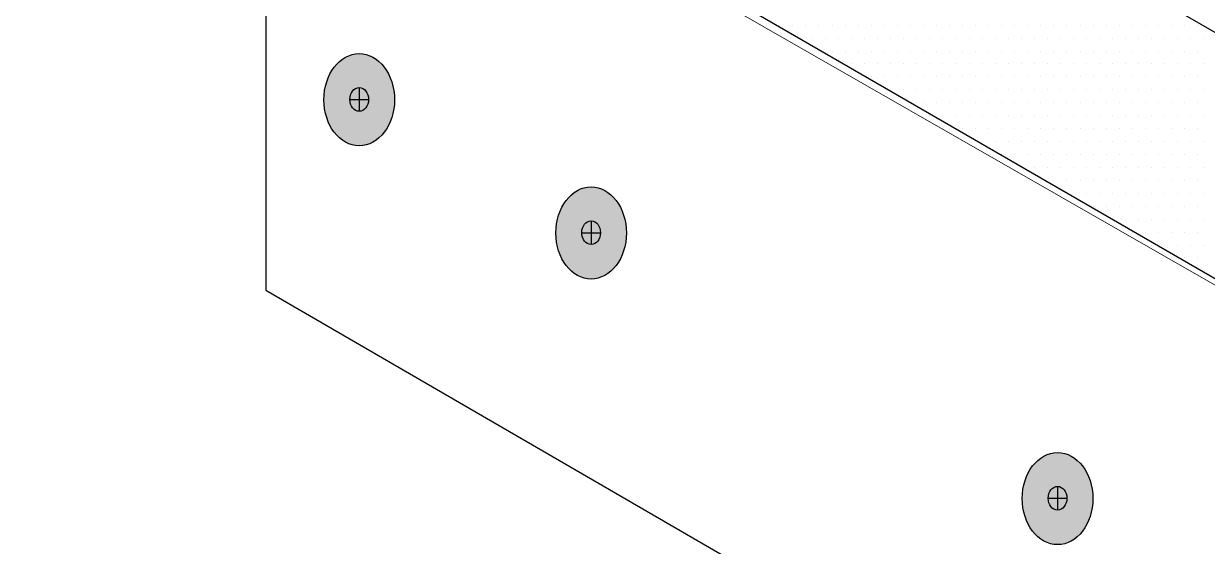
# Model space of a CAD drawing. Header units: inches. Extents: x -17.6 to 82.3, y -15.1 to 23.2.
# Drawn here: x 60.481 to 62.188, y -1.398 to -0.645 of the extents above; entities that cross this region are included whole.
import ezdxf

# ---------------------------------------------------------------- set-up
doc = ezdxf.new("R2010")
doc.units = ezdxf.units.IN
doc.header["$MEASUREMENT"] = 0
for name, color, linetype, lineweight in [('.ATI-HATCH', 7, 'Continuous', 0), ('G-ANNO-TTLB', 7, 'Continuous', 0), ('TYVEK', 7, 'Continuous', 0)]:
    doc.layers.add(name, color=color, linetype=linetype, lineweight=lineweight)

# ---------------------------------------------------------------- blocks, each defined once
blk = doc.blocks.new('Block_350')
at = {"layer": '.ATI-HATCH', "color": 8, "lineweight": 0, "true_color": 0x808080}
for p, q in [((61.5527, -0.6472), (61.5527, -0.6472)), ((61.5715, -0.6472), (61.5715, -0.6472)), ((61.5903, -0.6472), (61.5903, -0.6472)), ((61.6092, -0.6472), (61.6092, -0.6472)), ((61.628, -0.6472), (61.628, -0.6472)), ((61.6468, -0.6472), (61.6468, -0.6472)), ((61.6657, -0.6472), (61.6657, -0.6472)), ((61.6845, -0.6472), (61.6845, -0.6472)), ((61.7033, -0.6472), (61.7033, -0.6472)), ((61.7222, -0.6472), (61.7222, -0.6472)), ((61.741, -0.6472), (61.741, -0.6472)), ((61.7598, -0.6472), (61.7598, -0.6472)), ((61.7787, -0.6472), (61.7787, -0.6472)), ((61.7975, -0.6472), (61.7975, -0.6472)), ((61.8163, -0.6472), (61.8163, -0.6472)), ((61.8352, -0.6472), (61.8352, -0.6472)), ((61.854, -0.6472), (61.854, -0.6472)), ((61.8728, -0.6472), (61.8728, -0.6472)), ((61.8917, -0.6472), (61.8917, -0.6472)), ((61.9105, -0.6472), (61.9105, -0.6472)), ((61.9293, -0.6472), (61.9293, -0.6472)), ((61.9482, -0.6472), (61.9482, -0.6472)), ((61.967, -0.6472), (61.967, -0.6472)), ((61.9858, -0.6472), (61.9858, -0.6472)), ((62.0047, -0.6472), (62.0047, -0.6472)), ((62.0235, -0.6472), (62.0235, -0.6472)), ((62.0423, -0.6472), (62.0423, -0.6472)), ((62.0612, -0.6472), (62.0612, -0.6472)), ((62.08, -0.6472), (62.08, -0.6472)), ((62.0988, -0.6472), (62.0988, -0.6472)), ((62.1177, -0.6472), (62.1177, -0.6472)), ((62.1365, -0.6472), (62.1365, -0.6472)), ((62.1553, -0.6472), (62.1553, -0.6472)), ((62.1742, -0.6472), (62.1742, -0.6472)), ((61.5809, -0.6658), (61.5809, -0.6658)), ((61.5998, -0.6658), (61.5998, -0.6658)), ((61.6186, -0.6658), (61.6186, -0.6658)), ((61.6374, -0.6658), (61.6374, -0.6658)), ((61.6562, -0.6658), (61.6562, -0.6658)), ((61.6751, -0.6658), (61.6751, -0.6658)), ((61.6939, -0.6658), (61.6939, -0.6658)), ((61.7127, -0.6658), (61.7127, -0.6658)), ((61.7316, -0.6658), (61.7316, -0.6658)), ((61.7504, -0.6658), (61.7504, -0.6658)), ((61.7692, -0.6658), (61.7692, -0.6658)), ((61.7881, -0.6658), (61.7881, -0.6658)), ((61.8069, -0.6658), (61.8069, -0.6658)), ((61.8257, -0.6658), (61.8257, -0.6658)), ((61.8446, -0.6658), (61.8446, -0.6658)), ((61.8634, -0.6658), (61.8634, -0.6658)), ((61.8822, -0.6658), (61.8822, -0.6658)), ((61.9011, -0.6658), (61.9011, -0.6658)), ((61.9199, -0.6658), (61.9199, -0.6658)), ((61.9387, -0.6658), (61.9387, -0.6658)), ((61.9576, -0.6658), (61.9576, -0.6658)), ((61.9764, -0.6658), (61.9764, -0.6658)), ((61.9952, -0.6658), (61.9952, -0.6658)), ((62.0141, -0.6658), (62.0141, -0.6658)), ((62.0329, -0.6658), (62.0329, -0.6658)), ((62.0517, -0.6658), (62.0517, -0.6658)), ((62.0706, -0.6658), (62.0706, -0.6658)), ((62.0894, -0.6658), (62.0894, -0.6658)), ((62.1082, -0.6658), (62.1082, -0.6658)), ((62.1271, -0.6658), (62.1271, -0.6658)), ((62.1459, -0.6658), (62.1459, -0.6658)), ((62.1647, -0.6658), (62.1647, -0.6658)), ((62.1836, -0.6658), (62.1836, -0.6658)), ((61.628, -0.6845), (61.628, -0.6845)), ((61.6468, -0.6845), (61.6468, -0.6845)), ((61.6657, -0.6845), (61.6657, -0.6845)), ((61.6845, -0.6845), (61.6845, -0.6845)), ((61.7033, -0.6845), (61.7033, -0.6845)), ((61.7222, -0.6845), (61.7222, -0.6845)), ((61.741, -0.6845), (61.741, -0.6845)), ((61.7598, -0.6845), (61.7598, -0.6845)), ((61.7787, -0.6845), (61.7787, -0.6845)), ((61.7975, -0.6845), (61.7975, -0.6845)), ((61.8163, -0.6845), (61.8163, -0.6845)), ((61.8352, -0.6845), (61.8352, -0.6845)), ((61.854, -0.6845), (61.854, -0.6845)), ((61.8728, -0.6845), (61.8728, -0.6845)), ((61.8917, -0.6845), (61.8917, -0.6845)), ((61.9105, -0.6845), (61.9105, -0.6845)), ((61.9293, -0.6845), (61.9293, -0.6845)), ((61.9482, -0.6845), (61.9482, -0.6845)), ((61.967, -0.6845), (61.967, -0.6845)), ((61.9858, -0.6845), (61.9858, -0.6845)), ((62.0047, -0.6845), (62.0047, -0.6845)), ((62.0235, -0.6845), (62.0235, -0.6845)), ((62.0423, -0.6845), (62.0423, -0.6845)), ((62.0612, -0.6845), (62.0612, -0.6845)), ((62.08, -0.6845), (62.08, -0.6845)), ((62.0988, -0.6845), (62.0988, -0.6845)), ((62.1177, -0.6845), (62.1177, -0.6845)), ((62.1365, -0.6845), (62.1365, -0.6845)), ((62.1553, -0.6845), (62.1553, -0.6845)), ((62.1742, -0.6845), (62.1742, -0.6845)), ((61.6562, -0.7031), (61.6562, -0.7031)), ((61.6751, -0.7031), (61.6751, -0.7031)), ((61.6939, -0.7031), (61.6939, -0.7031)), ((61.7127, -0.7031), (61.7127, -0.7031)), ((61.7316, -0.7031), (61.7316, -0.7031)), ((61.7504, -0.7031), (61.7504, -0.7031)), ((61.7692, -0.7031), (61.7692, -0.7031)), ((61.7881, -0.7031), (61.7881, -0.7031)), ((61.8069, -0.7031), (61.8069, -0.7031)), ((61.8257, -0.7031), (61.8257, -0.7031)), ((61.8446, -0.7031), (61.8446, -0.7031)), ((61.8634, -0.7031), (61.8634, -0.7031)), ((61.8822, -0.7031), (61.8822, -0.7031)), ((61.9011, -0.7031), (61.9011, -0.7031)), ((61.9199, -0.7031), (61.9199, -0.7031)), ((61.9387, -0.7031), (61.9387, -0.7031)), ((61.9576, -0.7031), (61.9576, -0.7031)), ((61.9764, -0.7031), (61.9764, -0.7031)), ((61.9952, -0.7031), (61.9952, -0.7031)), ((62.0141, -0.7031), (62.0141, -0.7031)), ((62.0329, -0.7031), (62.0329, -0.7031)), ((62.0517, -0.7031), (62.0517, -0.7031)), ((62.0706, -0.7031), (62.0706, -0.7031)), ((62.0894, -0.7031), (62.0894, -0.7031)), ((62.1082, -0.7031), (62.1082, -0.7031)), ((62.1271, -0.7031), (62.1271, -0.7031)), ((62.1459, -0.7031), (62.1459, -0.7031)), ((62.1647, -0.7031), (62.1647, -0.7031)), ((62.1836, -0.7031), (62.1836, -0.7031)), ((61.6845, -0.7218), (61.6845, -0.7218)), ((61.7033, -0.7218), (61.7033, -0.7218)), ((61.7222, -0.7218), (61.7222, -0.7218)), ((61.741, -0.7218), (61.741, -0.7218)), ((61.7598, -0.7218), (61.7598, -0.7218)), ((61.7787, -0.7218), (61.7787, -0.7218)), ((61.7975, -0.7218), (61.7975, -0.7218)), ((61.8163, -0.7218), (61.8163, -0.7218)), ((61.8352, -0.7218), (61.8352, -0.7218)), ((61.854, -0.7218), (61.854, -0.7218)), ((61.8728, -0.7218), (61.8728, -0.7218)), ((61.8917, -0.7218), (61.8917, -0.7218)), ((61.9105, -0.7218), (61.9105, -0.7218)), ((61.9293, -0.7218), (61.9293, -0.7218)), ((61.9482, -0.7218), (61.9482, -0.7218)), ((61.967, -0.7218), (61.967, -0.7218)), ((61.9858, -0.7218), (61.9858, -0.7218)), ((62.0047, -0.7218), (62.0047, -0.7218)), ((62.0235, -0.7218), (62.0235, -0.7218)), ((62.0423, -0.7218), (62.0423, -0.7218)), ((62.0612, -0.7218), (62.0612, -0.7218)), ((62.08, -0.7218), (62.08, -0.7218)), ((62.0988, -0.7218), (62.0988, -0.7218)), ((62.1177, -0.7218), (62.1177, -0.7218)), ((62.1365, -0.7218), (62.1365, -0.7218)), ((62.1553, -0.7218), (62.1553, -0.7218)), ((62.1742, -0.7218), (62.1742, -0.7218)), ((61.7127, -0.7404), (61.7127, -0.7404)), ((61.7316, -0.7404), (61.7316, -0.7404)), ((61.7504, -0.7404), (61.7504, -0.7404)), ((61.7692, -0.7404), (61.7692, -0.7404)), ((61.7881, -0.7404), (61.7881, -0.7404)), ((61.8069, -0.7404), (61.8069, -0.7404)), ((61.8257, -0.7404), (61.8257, -0.7404)), ((61.8446, -0.7404), (61.8446, -0.7404)), ((61.8634, -0.7404), (61.8634, -0.7404)), ((61.8822, -0.7404), (61.8822, -0.7404)), ((61.9011, -0.7404), (61.9011, -0.7404)), ((61.9199, -0.7404), (61.9199, -0.7404)), ((61.9387, -0.7404), (61.9387, -0.7404)), ((61.9576, -0.7404), (61.9576, -0.7404)), ((61.9764, -0.7404), (61.9764, -0.7404)), ((61.9952, -0.7404), (61.9952, -0.7404)), ((62.0141, -0.7404), (62.0141, -0.7404)), ((62.0329, -0.7404), (62.0329, -0.7404)), ((62.0517, -0.7404), (62.0517, -0.7404)), ((62.0706, -0.7404), (62.0706, -0.7404)), ((62.0894, -0.7404), (62.0894, -0.7404)), ((62.1082, -0.7404), (62.1082, -0.7404)), ((62.1271, -0.7404), (62.1271, -0.7404)), ((62.1459, -0.7404), (62.1459, -0.7404)), ((62.1647, -0.7404), (62.1647, -0.7404)), ((62.1836, -0.7404), (62.1836, -0.7404)), ((61.741, -0.759), (61.741, -0.759)), ((61.7598, -0.759), (61.7598, -0.759)), ((61.7787, -0.759), (61.7787, -0.759)), ((61.7975, -0.759), (61.7975, -0.759)), ((61.8163, -0.759), (61.8163, -0.759)), ((61.8352, -0.759), (61.8352, -0.759)), ((61.854, -0.759), (61.854, -0.759)), ((61.8728, -0.759), (61.8728, -0.759)), ((61.8917, -0.759), (61.8917, -0.759)), ((61.9105, -0.759), (61.9105, -0.759)), ((61.9293, -0.759), (61.9293, -0.759)), ((61.9482, -0.759), (61.9482, -0.759)), ((61.967, -0.759), (61.967, -0.759)), ((61.9858, -0.759), (61.9858, -0.759)), ((62.0047, -0.759), (62.0047, -0.759)), ((62.0235, -0.759), (62.0235, -0.759)), ((62.0423, -0.759), (62.0423, -0.759)), ((62.0612, -0.759), (62.0612, -0.759)), ((62.08, -0.759), (62.08, -0.759)), ((62.0988, -0.759), (62.0988, -0.759)), ((62.1177, -0.759), (62.1177, -0.759)), ((62.1365, -0.759), (62.1365, -0.759)), ((62.1553, -0.759), (62.1553, -0.759)), ((62.1742, -0.759), (62.1742, -0.759)), ((61.7881, -0.7777), (61.7881, -0.7777)), ((61.8069, -0.7777), (61.8069, -0.7777)), ((61.8257, -0.7777), (61.8257, -0.7777)), ((61.8446, -0.7777), (61.8446, -0.7777)), ((61.8634, -0.7777), (61.8634, -0.7777)), ((61.8822, -0.7777), (61.8822, -0.7777)), ((61.9011, -0.7777), (61.9011, -0.7777)), ((61.9199, -0.7777), (61.9199, -0.7777)), ((61.9387, -0.7777), (61.9387, -0.7777)), ((61.9576, -0.7777), (61.9576, -0.7777)), ((61.9764, -0.7777), (61.9764, -0.7777)), ((61.9952, -0.7777), (61.9952, -0.7777)), ((62.0141, -0.7777), (62.0141, -0.7777)), ((62.0329, -0.7777), (62.0329, -0.7777)), ((62.0517, -0.7777), (62.0517, -0.7777)), ((62.0706, -0.7777), (62.0706, -0.7777)), ((62.0894, -0.7777), (62.0894, -0.7777)), ((62.1082, -0.7777), (62.1082, -0.7777)), ((62.1271, -0.7777), (62.1271, -0.7777)), ((62.1459, -0.7777), (62.1459, -0.7777)), ((62.1647, -0.7777), (62.1647, -0.7777)), ((62.1836, -0.7777), (62.1836, -0.7777)), ((61.8163, -0.7963), (61.8163, -0.7963)), ((61.8352, -0.7963), (61.8352, -0.7963)), ((61.854, -0.7963), (61.854, -0.7963)), ((61.8728, -0.7963), (61.8728, -0.7963)), ((61.8917, -0.7963), (61.8917, -0.7963)), ((61.9105, -0.7963), (61.9105, -0.7963)), ((61.9293, -0.7963), (61.9293, -0.7963)), ((61.9482, -0.7963), (61.9482, -0.7963)), ((61.967, -0.7963), (61.967, -0.7963)), ((61.9858, -0.7963), (61.9858, -0.7963)), ((62.0047, -0.7963), (62.0047, -0.7963)), ((62.0235, -0.7963), (62.0235, -0.7963)), ((62.0423, -0.7963), (62.0423, -0.7963)), ((62.0612, -0.7963), (62.0612, -0.7963)), ((62.08, -0.7963), (62.08, -0.7963)), ((62.0988, -0.7963), (62.0988, -0.7963)), ((62.1177, -0.7963), (62.1177, -0.7963)), ((62.1365, -0.7963), (62.1365, -0.7963)), ((62.1553, -0.7963), (62.1553, -0.7963)), ((62.1742, -0.7963), (62.1742, -0.7963)), ((61.8446, -0.815), (61.8446, -0.815)), ((61.8634, -0.815), (61.8634, -0.815)), ((61.8822, -0.815), (61.8822, -0.815)), ((61.9011, -0.815), (61.9011, -0.815)), ((61.9199, -0.815), (61.9199, -0.815)), ((61.9387, -0.815), (61.9387, -0.815)), ((61.9576, -0.815), (61.9576, -0.815)), ((61.9764, -0.815), (61.9764, -0.815)), ((61.9952, -0.815), (61.9952, -0.815)), ((62.0141, -0.815), (62.0141, -0.815)), ((62.0329, -0.815), (62.0329, -0.815)), ((62.0517, -0.815), (62.0517, -0.815)), ((62.0706, -0.815), (62.0706, -0.815)), ((62.0894, -0.815), (62.0894, -0.815)), ((62.1082, -0.815), (62.1082, -0.815)), ((62.1271, -0.815), (62.1271, -0.815)), ((62.1459, -0.815), (62.1459, -0.815)), ((62.1647, -0.815), (62.1647, -0.815)), ((62.1836, -0.815), (62.1836, -0.815)), ((61.8728, -0.8336), (61.8728, -0.8336)), ((61.8917, -0.8336), (61.8917, -0.8336)), ((61.9105, -0.8336), (61.9105, -0.8336)), ((61.9293, -0.8336), (61.9293, -0.8336)), ((61.9482, -0.8336), (61.9482, -0.8336)), ((61.967, -0.8336), (61.967, -0.8336)), ((61.9858, -0.8336), (61.9858, -0.8336)), ((62.0047, -0.8336), (62.0047, -0.8336)), ((62.0235, -0.8336), (62.0235, -0.8336)), ((62.0423, -0.8336), (62.0423, -0.8336)), ((62.0612, -0.8336), (62.0612, -0.8336)), ((62.08, -0.8336), (62.08, -0.8336)), ((62.0988, -0.8336), (62.0988, -0.8336)), ((62.1177, -0.8336), (62.1177, -0.8336)), ((62.1365, -0.8336), (62.1365, -0.8336)), ((62.1553, -0.8336), (62.1553, -0.8336)), ((62.1742, -0.8336), (62.1742, -0.8336)), ((61.9199, -0.8522), (61.9199, -0.8522)), ((61.9387, -0.8522), (61.9387, -0.8522)), ((61.9576, -0.8522), (61.9576, -0.8522)), ((61.9764, -0.8522), (61.9764, -0.8522)), ((61.9952, -0.8522), (61.9952, -0.8522)), ((62.0141, -0.8522), (62.0141, -0.8522)), ((62.0329, -0.8522), (62.0329, -0.8522)), ((62.0517, -0.8522), (62.0517, -0.8522)), ((62.0706, -0.8522), (62.0706, -0.8522)), ((62.0894, -0.8522), (62.0894, -0.8522)), ((62.1082, -0.8522), (62.1082, -0.8522)), ((62.1271, -0.8522), (62.1271, -0.8522)), ((62.1459, -0.8522), (62.1459, -0.8522)), ((62.1647, -0.8522), (62.1647, -0.8522)), ((62.1836, -0.8522), (62.1836, -0.8522)), ((61.9482, -0.8709), (61.9482, -0.8709)), ((61.967, -0.8709), (61.967, -0.8709)), ((61.9858, -0.8709), (61.9858, -0.8709)), ((62.0047, -0.8709), (62.0047, -0.8709)), ((62.0235, -0.8709), (62.0235, -0.8709)), ((62.0423, -0.8709), (62.0423, -0.8709)), ((62.0612, -0.8709), (62.0612, -0.8709)), ((62.08, -0.8709), (62.08, -0.8709)), ((62.0988, -0.8709), (62.0988, -0.8709)), ((62.1177, -0.8709), (62.1177, -0.8709)), ((62.1365, -0.8709), (62.1365, -0.8709)), ((62.1553, -0.8709), (62.1553, -0.8709)), ((62.1742, -0.8709), (62.1742, -0.8709)), ((61.9764, -0.8895), (61.9764, -0.8895)), ((61.9952, -0.8895), (61.9952, -0.8895)), ((62.0141, -0.8895), (62.0141, -0.8895)), ((62.0329, -0.8895), (62.0329, -0.8895)), ((62.0517, -0.8895), (62.0517, -0.8895)), ((62.0706, -0.8895), (62.0706, -0.8895)), ((62.0894, -0.8895), (62.0894, -0.8895)), ((62.1082, -0.8895), (62.1082, -0.8895)), ((62.1271, -0.8895), (62.1271, -0.8895)), ((62.1459, -0.8895), (62.1459, -0.8895)), ((62.1647, -0.8895), (62.1647, -0.8895)), ((62.1836, -0.8895), (62.1836, -0.8895)), ((62.0047, -0.9081), (62.0047, -0.9081)), ((62.0235, -0.9081), (62.0235, -0.9081)), ((62.0423, -0.9081), (62.0423, -0.9081)), ((62.0612, -0.9081), (62.0612, -0.9081)), ((62.08, -0.9081), (62.08, -0.9081)), ((62.0988, -0.9081), (62.0988, -0.9081)), ((62.1177, -0.9081), (62.1177, -0.9081)), ((62.1365, -0.9081), (62.1365, -0.9081)), ((62.1553, -0.9081), (62.1553, -0.9081)), ((62.1742, -0.9081), (62.1742, -0.9081)), ((62.0517, -0.9268), (62.0517, -0.9268)), ((62.0706, -0.9268), (62.0706, -0.9268)), ((62.0894, -0.9268), (62.0894, -0.9268)), ((62.1082, -0.9268), (62.1082, -0.9268)), ((62.1271, -0.9268), (62.1271, -0.9268)), ((62.1459, -0.9268), (62.1459, -0.9268)), ((62.1647, -0.9268), (62.1647, -0.9268)), ((62.1836, -0.9268), (62.1836, -0.9268)), ((62.08, -0.9454), (62.08, -0.9454)), ((62.0988, -0.9454), (62.0988, -0.9454)), ((62.1177, -0.9454), (62.1177, -0.9454)), ((62.1365, -0.9454), (62.1365, -0.9454)), ((62.1553, -0.9454), (62.1553, -0.9454)), ((62.1742, -0.9454), (62.1742, -0.9454)), ((62.1082, -0.9641), (62.1082, -0.9641)), ((62.1271, -0.9641), (62.1271, -0.9641)), ((62.1459, -0.9641), (62.1459, -0.9641)), ((62.1647, -0.9641), (62.1647, -0.9641)), ((62.1836, -0.9641), (62.1836, -0.9641)), ((62.1365, -0.9827), (62.1365, -0.9827)), ((62.1553, -0.9827), (62.1553, -0.9827)), ((62.1742, -0.9827), (62.1742, -0.9827)), ((62.1647, -1.0013), (62.1647, -1.0013)), ((62.1836, -1.0013), (62.1836, -1.0013))]:
    blk.add_line(p, q, dxfattribs=at)
at = {"layer": '.ATI-HATCH'}
blk.add_open_spline([(64.2458, -1.7804), (64.1951, -1.7487), (64.1432, -1.7167), (64.0943, -1.6821), (64.0894, -1.6786), (64.085, -1.6753), (64.0808, -1.6719), (64.0764, -1.6683), (64.0722, -1.6647), (64.0685, -1.661), (64.0454, -1.6385), (64.0364, -1.6142), (64.039, -1.5737), (64.0421, -1.5271), (64.0408, -1.4808), (64.0453, -1.4349), (64.0439, -1.4301), (64.0429, -1.4254), (64.0431, -1.4203), (64.0431, -1.4203), (64.0431, -1.4071), (64.0431, -1.4071), (64.0431, -1.4029), (64.0436, -1.3987), (64.0446, -1.3947), (64.0406, -1.3931), (64.0367, -1.3911), (64.0336, -1.3886), (64.0336, -1.3886), (64.0257, -1.384), (64.0257, -1.384), (64.0257, -1.384), (61.6325, -0.0174), (61.6325, -0.0174), (61.6325, -0.0174), (61.6325, 0.0529), (61.6325, 0.0529), (61.6067, 0.0382), (61.5814, 0.0203), (61.5536, 0.0114), (61.5475, 0.0061), (61.54, 0.0022), (61.5308, 0.0004), (61.5279, -0.0008), (61.525, -0.0019), (61.5217, -0.0026), (61.5113, -0.0103), (61.5008, -0.0176), (61.4892, -0.0224), (61.4815, -0.0339), (61.4693, -0.0421), (61.4525, -0.044), (61.4476, -0.0469), (61.4426, -0.0494), (61.4371, -0.0511), (61.4358, -0.0521), (61.4346, -0.0531), (61.4335, -0.0537), (61.4261, -0.0586), (61.4178, -0.0608), (61.4101, -0.0647), (61.4096, -0.0654), (61.4065, -0.0678), (61.4043, -0.07), (61.3965, -0.0775), (61.3879, -0.0829), (61.3776, -0.0862), (61.3674, -0.0896), (61.3572, -0.0904), (61.3474, -0.0893), (61.329, -0.0874), (61.3117, -0.079), (61.2958, -0.0683), (61.2854, -0.0665), (61.2769, -0.0607), (61.2703, -0.0531), (61.2539, -0.0478), (61.2381, -0.0386), (61.2231, -0.0292), (61.1992, -0.0143), (61.1715, 0.0024), (61.1507, 0.0231), (61.1456, 0.0249), (61.1411, 0.0272), (61.1372, 0.03), (61.1372, 0.03), (61.1372, -0.2707), (61.1372, -0.2707), (61.1372, -0.2707), (61.2626, -0.4858), (61.2626, -0.4858), (61.2626, -0.4858), (63.9035, -1.9961), (63.9035, -1.9961), (63.9035, -1.9961), (64.2635, -1.7906), (64.2635, -1.7906), (64.2574, -1.7874), (64.2514, -1.784), (64.2458, -1.7804)], degree=3, knots=[0, 0, 0, 0, 1, 1, 1, 2, 2, 2, 3, 3, 3, 4, 4, 4, 5, 5, 5, 6, 6, 6, 7, 7, 7, 8, 8, 8, 9, 9, 9, 10, 10, 10, 11, 11, 11, 12, 12, 12, 13, 13, 13, 14, 14, 14, 15, 15, 15, 16, 16, 16, 17, 17, 17, 18, 18, 18, 19, 19, 19, 20, 20, 20, 21, 21, 21, 22, 22, 22, 23, 23, 23, 24, 24, 24, 25, 25, 25, 26, 26, 26, 27, 27, 27, 28, 28, 28, 29, 29, 29, 30, 30, 30, 31, 31, 31, 32, 32, 32, 33, 33, 33, 33], dxfattribs=at)

msp = doc.modelspace()

# ---------------------------------------------------------------- hatches: boundary and pattern name
at = {"layer": 'G-ANNO-TTLB', "true_color": 0xff00ff, "transparency": 33554687}
h = msp.add_hatch(color=6, dxfattribs=at)
edge = h.paths.add_edge_path()
edge.add_spline(control_points=[(77.902, -11.061), (77.902, -11.061), (37.2143, -11.061), (37.2143, -11.061), (37.2143, -11.061), (37.2143, 23.064), (37.2143, 23.064), (37.2143, 23.064), (77.902, 23.064), (77.902, 23.064), (77.902, 23.064), (77.902, -11.061), (77.902, -11.061)], knot_values=[0, 0, 0, 0, 1, 1, 1, 2, 2, 2, 3, 3, 3, 4, 4, 4, 4], degree=3, periodic=0)
edge = h.paths.add_edge_path()
edge.add_spline(control_points=[(37.3393, 22.939), (37.3393, 22.939), (37.3393, -10.936), (37.3393, -10.936), (37.3393, -10.936), (77.777, -10.936), (77.777, -10.936), (77.777, -10.936), (77.777, 22.939), (77.777, 22.939), (77.777, 22.939), (37.3393, 22.939), (37.3393, 22.939)], knot_values=[0, 0, 0, 0, 1, 1, 1, 2, 2, 2, 3, 3, 3, 4, 4, 4, 4], degree=3, periodic=0)
edge.add_line((37.3393, 22.939), (37.3393, 22.939))
at = {"layer": 'TYVEK', "true_color": 0x003b71, "transparency": 33554687}
h = msp.add_hatch(color=156, dxfattribs=at)
h.dxf.hatch_style = 2
edge = h.paths.add_edge_path()
edge.add_ellipse((60.9647, -0.7546), major_axis=(0, 0.0664), ratio=0.766948, start_angle=0, end_angle=360)
h = msp.add_hatch(color=156, dxfattribs=at)
h.dxf.hatch_style = 2
edge = h.paths.add_edge_path()
edge.add_ellipse((61.2993, -0.9467), major_axis=(0, 0.0664), ratio=0.766948, start_angle=0, end_angle=360)
h = msp.add_hatch(color=156, dxfattribs=at)
h.dxf.hatch_style = 2
edge = h.paths.add_edge_path()
edge.add_ellipse((61.9722, -1.3295), major_axis=(0, 0.0664), ratio=0.766948, start_angle=0, end_angle=360)

# ---------------------------------------------------------------- linework, layer by layer
at = {"layer": 'G-ANNO-TTLB'}
for points in [[(77.902, -11.061), (77.902, -11.061), (37.2143, -11.061), (37.2143, -11.061), (37.2143, -11.061), (37.2143, 23.064), (37.2143, 23.064), (37.2143, 23.064), (77.902, 23.064), (77.902, 23.064), (77.902, 23.064), (77.902, -11.061), (77.902, -11.061)], [(37.3393, 22.939), (37.3393, 22.939), (37.3393, -10.936), (37.3393, -10.936), (37.3393, -10.936), (77.777, -10.936), (77.777, -10.936), (77.777, -10.936), (77.777, 22.939), (77.777, 22.939), (77.777, 22.939), (37.3393, 22.939), (37.3393, 22.939)]]:
    msp.add_open_spline(points, degree=3, knots=[0, 0, 0, 0, 1, 1, 1, 2, 2, 2, 3, 3, 3, 4, 4, 4, 4], dxfattribs=at)
at = {"layer": 'TYVEK', "color": 18, "lineweight": 25, "true_color": 0x000000}
for p, q in [((60.8299, 4.8352), (60.8299, -1.0292)), ((61.3573, -0.1712), (64.0402, -1.7206)), ((60.8299, -1.0292), (64.5631, -3.1905))]:
    msp.add_line(p, q, dxfattribs=at)
at = {"layer": 'TYVEK', "color": 4, "lineweight": 25, "true_color": 0x00ffff}
for p, q in [((61.3573, -0.1712), (64.0402, -1.7206)), ((63.903, -1.9974), (61.2739, -0.478))]:
    msp.add_line(p, q, dxfattribs=at)
at = {"layer": 'TYVEK', "color": 252, "lineweight": 25, "true_color": 0x848484}
for p, q in [((60.9647, -0.737), (60.9647, -0.7713)), ((60.9512, -0.7542), (60.9782, -0.7542)), ((61.2993, -0.9292), (61.2993, -0.9635)), ((61.2857, -0.9463), (61.3128, -0.9463)), ((61.9722, -1.312), (61.9722, -1.3462)), ((61.9587, -1.3291), (61.9857, -1.3291))]:
    msp.add_line(p, q, dxfattribs=at)
at = {"layer": 'TYVEK', "color": 18, "lineweight": 25, "true_color": 0x000000}
for centre in [(60.9647, -0.7546), (61.2993, -0.9467), (61.9722, -1.3295)]:
    msp.add_ellipse(centre, major_axis=(0, 0.0664), ratio=0.766948, dxfattribs=at)
at = {"layer": 'TYVEK', "color": 252, "lineweight": 25, "true_color": 0x848484}
for centre in [(60.9647, -0.7542), (61.2993, -0.9463), (61.9722, -1.3291)]:
    msp.add_ellipse(centre, major_axis=(0, 0.0171), ratio=0.788846, dxfattribs=at)

# ---------------------------------------------------------------- block references
at = {"layer": '.ATI-HATCH'}
msp.add_blockref('Block_350', (0, 0), dxfattribs=at)

doc.saveas('drawing.dxf')
